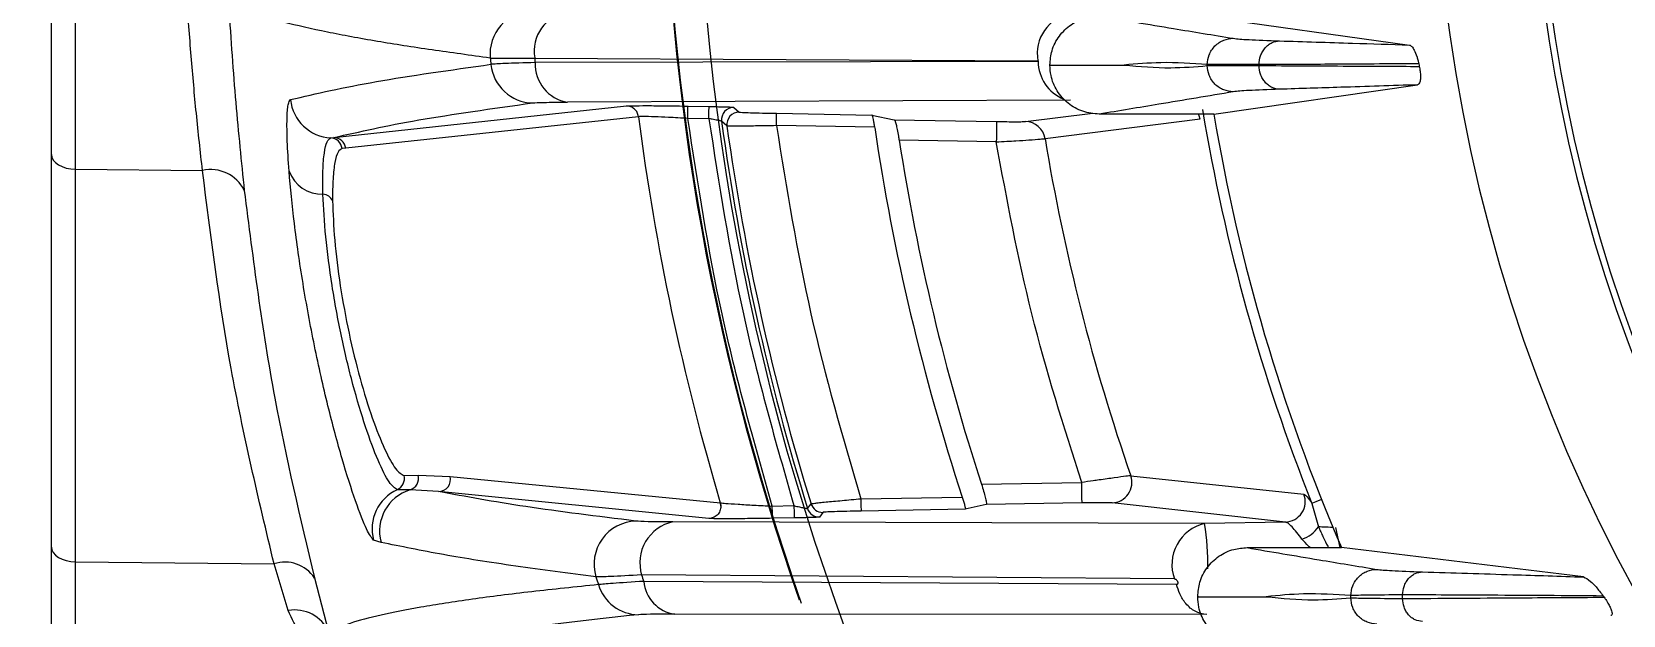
# Model space of a CAD drawing. Extents: x 2 to 136, y 1 to 99.
# Drawn here: x 125.123 to 127.069, y 44.294 to 45.008 of the extents above; entities that cross this region are included whole.
import ezdxf

# ---------------------------------------------------------------- set-up
doc = ezdxf.new("R2010")
doc.units = 0
doc.header["$MEASUREMENT"] = 0
doc.layers.add('OBJECT', color=7, linetype='CONTINUOUS')

msp = doc.modelspace()

# ---------------------------------------------------------------- linework, layer by layer
at = {"layer": 'OBJECT'}
for p, q in [((125.1466, 43.79), (125.1466, 46.6536)), ((125.1761, 44.8397), (125.1761, 45.7403)), ((126.5516, 45.027), (126.8078, 44.9915)), ((125.7377, 44.9756), (126.3534, 44.9722)), ((126.3535, 44.9714), (125.7383, 44.97)), ((126.368, 44.9669), (126.368, 44.9671)), ((126.5606, 44.9663), (126.5606, 44.9677)), ((126.6239, 44.9664), (126.6239, 44.9676)), ((126.5686, 44.907), (126.8177, 44.9428)), ((125.4922, 44.8784), (125.8502, 44.917)), ((126.3931, 44.9241), (125.778, 44.9217)), ((125.9254, 44.9168), (125.9511, 44.9164)), ((125.9815, 44.9153), (125.9881, 44.9095)), ((125.8647, 44.9039), (125.5067, 44.8652)), ((125.9509, 44.9014), (125.9251, 44.9018)), ((125.973, 44.8925), (125.9664, 44.8983)), ((126.1538, 44.8909), (126.0335, 44.893)), ((126.0337, 44.908), (126.1503, 44.9059)), ((126.1503, 44.9059), (126.1776, 44.9002)), ((126.1776, 44.9002), (126.3029, 44.898)), ((126.3381, 44.8979), (126.4206, 44.9083)), ((126.5517, 44.9009), (126.3621, 44.877)), ((126.5686, 44.907), (126.4284, 44.907)), ((125.4883, 44.8779), (125.4922, 44.8784)), ((126.3024, 44.873), (126.1836, 44.8751)), ((125.5067, 44.8652), (125.5022, 44.8648)), ((125.1761, 44.8397), (125.3314, 44.8381)), ((125.1761, 44.3597), (125.1761, 44.8397)), ((125.578, 44.4651), (125.5954, 44.4655)), ((125.5954, 44.4655), (125.6344, 44.4641)), ((125.6344, 44.4641), (125.9649, 44.4318)), ((126.467, 44.4649), (126.6788, 44.4423)), ((125.5853, 44.4475), (125.5697, 44.4478)), ((125.6202, 44.4455), (125.5853, 44.4475)), ((125.9509, 44.4126), (125.6202, 44.4455)), ((126.2843, 44.4545), (126.4069, 44.4566)), ((125.9655, 44.4276), (125.9649, 44.4319)), ((125.9649, 44.4318), (125.9655, 44.4276)), ((126.0284, 44.4278), (126.0549, 44.4283)), ((126.0716, 44.4249), (126.0758, 44.4306)), ((126.1368, 44.4367), (126.2608, 44.4388)), ((126.2645, 44.4239), (126.137, 44.4217)), ((126.2902, 44.4296), (126.2645, 44.4239)), ((126.4073, 44.4316), (126.2902, 44.4296)), ((126.6561, 44.4083), (126.444, 44.4317)), ((126.6886, 44.4311), (126.6966, 44.4024)), ((126.5571, 44.4066), (125.9066, 44.4084)), ((126.0551, 44.4133), (126.0286, 44.4128)), ((126.0904, 44.4201), (126.0862, 44.4143)), ((126.6561, 44.4083), (126.5571, 44.4066)), ((125.5499, 44.3834), (125.5407, 44.3862)), ((126.7173, 44.4015), (126.7225, 44.377)), ((126.6092, 44.377), (126.7247, 44.377)), ((127.0206, 44.3411), (126.7247, 44.377)), ((125.1761, 44.3597), (125.4189, 44.3571)), ((125.1761, 44.2395), (125.1761, 44.3597)), ((125.4363, 44.3), (125.4189, 44.3571)), ((125.4685, 44.3399), (125.4856, 44.2739)), ((126.5203, 44.3387), (125.8686, 44.3436)), ((126.523, 44.332), (125.8712, 44.3357)), ((126.5489, 44.3169), (126.5489, 44.3171)), ((126.7362, 44.3156), (126.7362, 44.3184)), ((126.7995, 44.3147), (126.7995, 44.3193)), ((126.56, 44.2951), (125.9091, 44.2956))]:
    msp.add_line(p, q, dxfattribs=at)
at = {"layer": 'OBJECT', "flags": 128}
for points in [[(125.9251, 44.9018), (125.9251, 44.9047), (125.9252, 44.9075), (125.9252, 44.9101), (125.9253, 44.9123), (125.9253, 44.9142), (125.9253, 44.9156), (125.9254, 44.9165), (125.9254, 44.9168)], [(125.9509, 44.9014), (125.9509, 44.9043), (125.951, 44.9071), (125.951, 44.9096), (125.951, 44.9119), (125.9511, 44.9138), (125.9511, 44.9152), (125.9511, 44.916), (125.9511, 44.9164)], [(126.0335, 44.893), (126.0335, 44.8959), (126.0336, 44.8986), (126.0336, 44.9012), (126.0336, 44.9035), (126.0337, 44.9053), (126.0337, 44.9067), (126.0337, 44.9076), (126.0337, 44.908)], [(126.3029, 44.898), (126.3029, 44.8975), (126.3028, 44.896), (126.3028, 44.8937), (126.3027, 44.8905), (126.3027, 44.8868), (126.3026, 44.8825), (126.3025, 44.8778), (126.3024, 44.873)], [(126.5517, 44.9009), (126.5506, 44.9051), (126.5498, 44.907)], [(125.1466, 44.8577), (125.1472, 44.8542), (125.1489, 44.8509), (125.1516, 44.8478), (125.1552, 44.8451), (125.1597, 44.8428), (125.1648, 44.8411), (125.1703, 44.8401), (125.1761, 44.8397)], [(126.4073, 44.4316), (126.4073, 44.4322), (126.4073, 44.4337), (126.4072, 44.436), (126.4072, 44.4391), (126.4071, 44.4429), (126.4071, 44.4472), (126.407, 44.4518), (126.4069, 44.4566)], [(126.0286, 44.4128), (126.0286, 44.4131), (126.0286, 44.414), (126.0286, 44.4154), (126.0285, 44.4173), (126.0285, 44.4196), (126.0285, 44.4221), (126.0284, 44.4249), (126.0284, 44.4278)], [(126.0549, 44.4283), (126.0549, 44.4254), (126.055, 44.4226), (126.055, 44.42), (126.055, 44.4178), (126.0551, 44.4159), (126.0551, 44.4145), (126.0551, 44.4136), (126.0551, 44.4133)], [(126.1368, 44.4367), (126.1368, 44.4338), (126.1369, 44.431), (126.1369, 44.4284), (126.1369, 44.4262), (126.137, 44.4243), (126.137, 44.4229), (126.137, 44.422), (126.137, 44.4217)], [(126.7004, 44.4358), (126.6996, 44.4355), (126.6962, 44.4342), (126.6933, 44.433), (126.6911, 44.4321), (126.6894, 44.4315), (126.6886, 44.4311)], [(126.7143, 44.4016), (126.7142, 44.4016), (126.7113, 44.4017), (126.7084, 44.4019), (126.7056, 44.402), (126.703, 44.4021), (126.7006, 44.4022), (126.6985, 44.4023), (126.6966, 44.4024)], [(125.1466, 44.3777), (125.1472, 44.3742), (125.1489, 44.3709), (125.1516, 44.3678), (125.1552, 44.3651), (125.1597, 44.3628), (125.1648, 44.3611), (125.1703, 44.3601), (125.1761, 44.3597)], [(126.5489, 44.3169), (126.5493, 44.3169), (126.5497, 44.317)]]:
    msp.add_lwpolyline(points, dxfattribs=at)
at = {"layer": 'OBJECT'}
for centre, radius, start, end in [((128.8466, 45.29), 6.555, 126.37982, 288.09222), ((128.8466, 45.29), 6.5028, 126.71932, 288.09222), ((128.8466, 45.29), 6.4944, 126.7749, 288.09222), ((128.8466, 45.29), 6.3069, 128.05888, 288.09222), ((128.8466, 45.29), 6.655, 198.09222, 30.43444), ((128.8466, 45.29), 2.0098, 135.4001, 224.5999), ((128.8466, 45.29), 1.8907, 138.3698, 221.6302), ((128.8466, 45.29), 1.8831, 138.6329, 221.3671), ((128.8466, 45.29), 2.9107, 155.7609, 204.2391), ((128.8466, 45.29), 2.9515, 160.6731, 199.3269), ((128.8466, 45.29), 2.9505, 160.5838, 199.4162), ((125.7357, 44.9808), 0.0525, 91.3645, 185.6752), ((125.7863, 44.9838), 0.0492, 100.3883, 189.5391), ((126.4021, 44.9812), 0.0495, 100.5999, 190.4822), ((128.8466, 45.29), 3.1787, 185.6762, 185.8165), ((128.8466, 45.29), 3.1248, 185.7738, 185.8783), ((125.7854, 44.9682), 0.0471, 177.8397, 260.9475), ((126.4044, 44.9724), 0.0509, 181.1524, 247.2578), ((125.7364, 44.973), 0.0524, 185.6746, 268.697), ((125.4912, 44.9303), 0.0525, 186.1133, 266.8308), ((125.9813, 44.9003), 0.015, 89.0244, 187.7188), ((128.8466, 45.29), 2.3227, 189.3487, 201.7023), ((128.8466, 45.29), 3.0068, 187.3777, 196.5831), ((128.8466, 45.29), 3.0068, 187.3777, 196.5831), ((128.8466, 45.29), 2.9067, 187.7442, 197.3155), ((125.9878, 44.8945), 0.015, 89.0258, 187.8498), ((128.8466, 45.29), 2.901, 187.876, 197.2309), ((128.8466, 45.29), 2.7223, 188.4312, 198.2199), ((126.3375, 44.873), 0.0249, 9.2359, 88.6977), ((128.8466, 45.29), 2.31, 189.5438, 203.2808), ((125.4874, 44.863), 0.0149, 6.9843, 86.5632), ((125.4919, 44.8634), 0.0149, 6.9984, 88.6172), ((128.8466, 45.29), 2.6951, 188.8556, 198.0596), ((128.8466, 45.29), 2.5186, 189.4377, 199.1243), ((125.3415, 44.7935), 0.0457, 26.2358, 102.7698), ((125.4779, 44.8523), 0.0433, 200.2316, 271.156), ((125.4783, 44.7956), 0.0134, 24.068, 87.8165), ((125.5634, 44.4615), 0.015, 294.9098, 14.052), ((125.5808, 44.4619), 0.015, 287.3222, 14.1875), ((125.6198, 44.4604), 0.015, 271.5619, 14.288), ((126.4434, 44.4568), 0.025, 271.5008, 18.9277), ((125.5915, 44.3999), 0.0526, 114.4662, 195.1019), ((125.6006, 44.3972), 0.0526, 106.9452, 195.2625), ((125.965, 44.4315), 0.000362, 103.4347, 109.635), ((126.0859, 44.4293), 0.015, 197.3297, 270.986), ((126.0901, 44.4351), 0.015, 197.2468, 270.984), ((126.6554, 44.4333), 0.025, 271.5261, 21.1214), ((125.8629, 44.3569), 0.0525, 91.4584, 197.2006), ((125.9176, 44.3584), 0.0512, 102.3928, 196.9058), ((126.5692, 44.3561), 0.0519, 103.4062, 199.6375), ((126.281, 44.358), 0.2803, 358.5528, 9.9891), ((126.6656, 44.4233), 0.0374, 286.7506, 326.0142), ((125.4324, 44.3162), 0.0431, 33.247, 108.3204), ((128.8466, 45.29), 3.1787, 197.364, 197.5454), ((125.8657, 44.3472), 0.0523, 197.2322, 268.7609), ((128.8466, 45.29), 3.1248, 197.6308, 197.7829), ((125.9153, 44.3395), 0.0443, 184.9807, 261.9467), ((125.4442, 44.2554), 0.0454, 24.1446, 100.0658)]:
    msp.add_arc(centre, radius, start, end, dxfattribs=at)
for centre, major_axis, start_param, end_param in [((128.4854, 45.29), (1.6983, 0), 3.336501, 3.338452), ((128.476, 45.29), (1.7429, 0), 3.749125, 3.750253)]:
    msp.add_ellipse(centre, major_axis=major_axis, ratio=0.977124, start_param=start_param, end_param=end_param, dxfattribs=at)
for points, knots in [([(125.3314, 44.8381), (125.3288, 44.8611), (125.3239, 44.9056), (125.3174, 44.9775), (125.311, 45.0647), (125.3061, 45.1691), (125.3041, 45.2895), (125.3061, 45.41), (125.3116, 45.5281), (125.3204, 45.6415), (125.3277, 45.7085), (125.3314, 45.7419)], [0, 0, 0, 0, 0.08716, 0.168378, 0.249872, 0.377198, 0.499566, 0.621999, 0.749352, 0.874781, 1, 1, 1, 1]), ([(125.3563, 45.29), (125.3567, 45.2474), (125.3574, 45.1619), (125.3632, 45.0376), (125.3717, 44.919), (125.3789, 44.8488), (125.3825, 44.8137)], [0, 0, 0, 0, 0.249549, 0.499968, 0.749833, 1, 1, 1, 1]), ([(126.368, 44.9671), (126.3685, 44.973), (126.3696, 44.9856), (126.3788, 45.0031), (126.3934, 45.0173), (126.4108, 45.0256), (126.4229, 45.0266), (126.4284, 45.027)], [0, 0, 0, 0, 0.187684, 0.40036, 0.613504, 0.827953, 1, 1, 1, 1]), ([(126.4284, 45.027), (126.4585, 45.0219), (126.5123, 45.0128), (126.5679, 45.0037), (126.5924, 44.9997)], [0, 0, 0, 0, 0.56001, 1, 1, 1, 1]), ([(125.6835, 44.9756), (125.6592, 44.9789), (125.6093, 44.9856), (125.543, 44.9961), (125.4811, 45.0074), (125.4474, 45.0153), (125.4302, 45.0193)], [0, 0, 0, 0, 0.22962, 0.472827, 0.72962, 1, 1, 1, 1]), ([(126.5606, 44.9677), (126.561, 44.9717), (126.5617, 44.9779), (126.5657, 44.9853), (126.5698, 44.9905), (126.5749, 44.9946), (126.5822, 44.9986), (126.5884, 44.9992), (126.5924, 44.9997)], [0, 0, 0, 0, 0.239486, 0.368382, 0.499999, 0.631619, 0.760514, 1, 1, 1, 1]), ([(126.5924, 44.9997), (126.5973, 44.9991), (126.6072, 44.998), (126.6351, 44.9971), (126.649, 44.9966)], [0, 0, 0, 0, 0.4992734, 1, 1, 1, 1]), ([(126.6239, 44.9676), (126.6242, 44.9712), (126.6248, 44.9768), (126.6279, 44.9835), (126.6312, 44.9881), (126.6352, 44.9919), (126.641, 44.9955), (126.6458, 44.9961), (126.649, 44.9966)], [0, 0, 0, 0, 0.23958, 0.368438, 0.500003, 0.631566, 0.760422, 1, 1, 1, 1]), ([(126.649, 44.9966), (126.6788, 44.9956), (126.7321, 44.994), (126.7847, 44.9923), (126.8078, 44.9915)], [0, 0, 0, 0, 0.559976, 1, 1, 1, 1]), ([(126.8078, 44.9915), (126.8088, 44.9911), (126.8106, 44.9903), (126.8137, 44.9857), (126.8163, 44.9797), (126.8183, 44.9731), (126.819, 44.9699), (126.8193, 44.9686)], [0, 0, 0, 0, 0.307718, 0.5778428, 0.8496888, 0.9387044, 1, 1, 1, 1]), ([(125.6835, 44.9756), (125.6879, 44.9754), (125.6968, 44.9751), (125.7239, 44.9755), (125.7377, 44.9756)], [0, 0, 0, 0, 0.488529, 1, 1, 1, 1]), ([(125.7383, 44.97), (125.7247, 44.9696), (125.6976, 44.9689), (125.6887, 44.9682), (125.6843, 44.9679)], [0, 0, 0, 0, 0.503406, 1, 1, 1, 1]), ([(126.3534, 44.9722), (126.3535, 44.9722), (126.3535, 44.9721), (126.3536, 44.9721), (126.3537, 44.972), (126.3537, 44.9719), (126.3538, 44.9718), (126.3538, 44.9717), (126.3538, 44.9717), (126.3538, 44.9716), (126.3537, 44.9715), (126.3537, 44.9715), (126.3536, 44.9714), (126.3536, 44.9714), (126.3535, 44.9714)], [0, 0, 0, 0, 0.148468, 0.270231, 0.325884, 0.381013, 0.499286, 0.560363, 0.61485, 0.666487, 0.719001, 0.776021, 0.840631, 1, 1, 1, 1]), ([(126.5606, 44.9677), (126.5416, 44.969), (126.5077, 44.9713), (126.4737, 44.9683), (126.4588, 44.967)], [0, 0, 0, 0, 0.559941, 1, 1, 1, 1]), ([(126.8193, 44.9686), (126.7828, 44.9684), (126.7177, 44.9679), (126.6525, 44.9677), (126.6239, 44.9676)], [0, 0, 0, 0, 0.560005, 1, 1, 1, 1]), ([(125.439, 44.9247), (125.471, 44.9322), (125.5346, 44.9469), (125.6346, 44.9609), (125.6843, 44.9679)], [0, 0, 0, 0, 0.50338, 1, 1, 1, 1]), ([(126.3689, 44.967), (126.3687, 44.967), (126.3684, 44.9671), (126.3682, 44.9671), (126.368, 44.9671)], [0, 0, 0, 0, 0.560052, 1, 1, 1, 1]), ([(126.368, 44.9669), (126.3682, 44.9669), (126.3685, 44.9669), (126.3688, 44.967), (126.3689, 44.967)], [0, 0, 0, 0, 0.559971, 1, 1, 1, 1]), ([(126.4284, 44.907), (126.4215, 44.9077), (126.4078, 44.909), (126.3897, 44.9195), (126.376, 44.9349), (126.369, 44.9517), (126.3683, 44.9626), (126.368, 44.9669)], [0, 0, 0, 0, 0.217202, 0.434334, 0.650167, 0.864393, 1, 1, 1, 1]), ([(126.3689, 44.967), (126.3689, 44.967), (126.3858, 44.967), (126.4132, 44.967), (126.4429, 44.967), (126.456, 44.967), (126.4587, 44.967), (126.4588, 44.967)], [0, 0, 0, 0, 0.002274, 0.563506, 0.91051, 0.997261, 1, 1, 1, 1]), ([(126.4588, 44.967), (126.4778, 44.9653), (126.5117, 44.9623), (126.5457, 44.9651), (126.5606, 44.9663)], [0, 0, 0, 0, 0.560059, 1, 1, 1, 1]), ([(126.6239, 44.9676), (126.6086, 44.9676), (126.578, 44.9676), (126.5664, 44.9676), (126.5606, 44.9677)], [0, 0, 0, 0, 0.500043, 1, 1, 1, 1]), ([(126.5606, 44.9663), (126.5664, 44.9664), (126.578, 44.9664), (126.6086, 44.9664), (126.6239, 44.9664)], [0, 0, 0, 0, 0.499957, 1, 1, 1, 1]), ([(126.5924, 44.9343), (126.5884, 44.9348), (126.5822, 44.9354), (126.5749, 44.9394), (126.5698, 44.9435), (126.5657, 44.9487), (126.5617, 44.9561), (126.561, 44.9623), (126.5606, 44.9663)], [0, 0, 0, 0, 0.239486, 0.368381, 0.500001, 0.631618, 0.760514, 1, 1, 1, 1]), ([(126.649, 44.9374), (126.6458, 44.9378), (126.641, 44.9385), (126.6352, 44.9421), (126.6312, 44.9459), (126.6279, 44.9505), (126.6248, 44.9572), (126.6242, 44.9628), (126.6239, 44.9664)], [0, 0, 0, 0, 0.239578, 0.368434, 0.499997, 0.631562, 0.76042, 1, 1, 1, 1]), ([(126.6239, 44.9664), (126.6605, 44.9662), (126.7258, 44.9658), (126.7912, 44.9655), (126.8199, 44.9654)], [0, 0, 0, 0, 0.560003, 1, 1, 1, 1]), ([(126.8199, 44.9654), (126.8201, 44.9644), (126.8205, 44.9624), (126.821, 44.9591), (126.8213, 44.9555), (126.8214, 44.951), (126.8206, 44.9444), (126.8189, 44.9434), (126.8177, 44.9428)], [0, 0, 0, 0, 0.052377, 0.104941, 0.166387, 0.263155, 0.457422, 1, 1, 1, 1]), ([(126.5924, 44.9343), (126.5621, 44.9292), (126.5082, 44.9201), (126.4527, 44.911), (126.4284, 44.907)], [0, 0, 0, 0, 0.560008, 1, 1, 1, 1]), ([(126.649, 44.9374), (126.6351, 44.9369), (126.6072, 44.9359), (126.5973, 44.9349), (126.5924, 44.9343)], [0, 0, 0, 0, 0.5007266, 1, 1, 1, 1]), ([(126.8177, 44.9428), (126.7865, 44.9418), (126.7308, 44.94), (126.674, 44.9382), (126.649, 44.9374)], [0, 0, 0, 0, 0.560034, 1, 1, 1, 1]), ([(125.4373, 44.8373), (125.4364, 44.8501), (125.4348, 44.8755), (125.4346, 44.9025), (125.4359, 44.9207), (125.438, 44.9234), (125.439, 44.9247)], [0, 0, 0, 0, 0.251427, 0.50031, 0.75055, 1, 1, 1, 1]), ([(125.4922, 44.8784), (125.5238, 44.8856), (125.5871, 44.9), (125.6858, 44.9138), (125.7352, 44.9207)], [0, 0, 0, 0, 0.499931, 1, 1, 1, 1]), ([(125.7352, 44.9207), (125.7388, 44.9209), (125.7458, 44.9214), (125.7673, 44.9216), (125.778, 44.9217)], [0, 0, 0, 0, 0.50155, 1, 1, 1, 1]), ([(125.8502, 44.917), (125.8523, 44.9171), (125.8564, 44.9173), (125.8742, 44.9174), (125.8979, 44.9173), (125.9162, 44.917), (125.9254, 44.9168)], [0, 0, 0, 0, 0.249736, 0.499486, 0.74926, 1, 1, 1, 1]), ([(125.8647, 44.9039), (125.8643, 44.9056), (125.8635, 44.9091), (125.8601, 44.9134), (125.8555, 44.9163), (125.8519, 44.9168), (125.8502, 44.917)], [0, 0, 0, 0, 0.241912, 0.499998, 0.758083, 1, 1, 1, 1]), ([(125.9511, 44.9164), (125.955, 44.9163), (125.9629, 44.9161), (125.9728, 44.9159), (125.9799, 44.9156), (125.981, 44.9154), (125.9815, 44.9153)], [0, 0, 0, 0, 0.250074, 0.499948, 0.749383, 1, 1, 1, 1]), ([(125.9251, 44.9018), (125.917, 44.9022), (125.9024, 44.903), (125.8835, 44.9038), (125.8696, 44.9041), (125.8663, 44.904), (125.8647, 44.9039)], [0, 0, 0, 0, 0.275543, 0.500053, 0.755367, 1, 1, 1, 1]), ([(126.0284, 44.4278), (126.0063, 44.5057), (125.9621, 44.6616), (125.9374, 44.8218), (125.9251, 44.9018)], [0, 0, 0, 0, 0.5, 1, 1, 1, 1]), ([(125.9664, 44.8983), (125.9661, 44.8984), (125.9658, 44.8986), (125.9637, 44.899), (125.9614, 44.8995), (125.9584, 44.9001), (125.9547, 44.9008), (125.9522, 44.9012), (125.9509, 44.9014)], [0, 0, 0, 0, 0.237397, 0.365483, 0.49985, 0.685091, 0.826417, 1, 1, 1, 1]), ([(125.9509, 44.9014), (125.9633, 44.8214), (125.9881, 44.6616), (126.0326, 44.506), (126.0549, 44.4283)], [0, 0, 0, 0, 0.5, 1, 1, 1, 1]), ([(126.0335, 44.893), (126.0285, 44.8928), (126.0206, 44.8927), (126.0058, 44.8925), (125.9932, 44.8923), (125.983, 44.8922), (125.9754, 44.8923), (125.9739, 44.8924), (125.973, 44.8925)], [0, 0, 0, 0, 0.160614, 0.251042, 0.500138, 0.632039, 0.759464, 1, 1, 1, 1]), ([(125.9881, 44.9095), (125.9889, 44.9094), (125.9905, 44.9092), (126.0011, 44.9087), (126.0161, 44.9083), (126.0278, 44.9081), (126.0337, 44.908)], [0, 0, 0, 0, 0.249938, 0.499709, 0.749412, 1, 1, 1, 1]), ([(126.0335, 44.893), (126.046, 44.8158), (126.071, 44.6616), (126.1148, 44.5117), (126.1368, 44.4367)], [0, 0, 0, 0, 0.499999, 1, 1, 1, 1]), ([(126.1538, 44.8909), (126.1535, 44.8926), (126.153, 44.896), (126.1521, 44.9006), (126.1512, 44.904), (126.1506, 44.9057), (126.1504, 44.9058), (126.1503, 44.9059)], [0, 0, 0, 0, 0.220986, 0.441921, 0.663505, 0.883737, 1, 1, 1, 1]), ([(126.1776, 44.9002), (126.1779, 44.8999), (126.1785, 44.8992), (126.1798, 44.8947), (126.1813, 44.8883), (126.1826, 44.8813), (126.1833, 44.8768), (126.1836, 44.8751)], [0, 0, 0, 0, 0.215815, 0.431524, 0.64986, 0.870923, 1, 1, 1, 1]), ([(126.3029, 44.898), (126.3071, 44.8979), (126.3156, 44.8978), (126.3268, 44.8977), (126.3351, 44.8978), (126.3371, 44.8979), (126.3381, 44.8979)], [0, 0, 0, 0, 0.250056, 0.500017, 0.749736, 1, 1, 1, 1]), ([(125.4788, 44.809), (125.4786, 44.8191), (125.4784, 44.8393), (125.4802, 44.8606), (125.4835, 44.8748), (125.4867, 44.8769), (125.4883, 44.8779)], [0, 0, 0, 0, 0.2510338, 0.4998421, 0.7502371, 1, 1, 1, 1]), ([(126.3024, 44.873), (126.3068, 44.8733), (126.315, 44.8738), (126.3289, 44.8746), (126.3438, 44.8755), (126.3573, 44.8765), (126.3605, 44.8769), (126.3621, 44.877)], [0, 0, 0, 0, 0.150498, 0.284212, 0.500574, 0.757154, 1, 1, 1, 1]), ([(126.4069, 44.4566), (126.3851, 44.5249), (126.3416, 44.6616), (126.3155, 44.8025), (126.3024, 44.873)], [0, 0, 0, 0, 0.499999, 1, 1, 1, 1]), ([(125.5022, 44.8648), (125.5005, 44.8639), (125.4969, 44.862), (125.4931, 44.8489), (125.4907, 44.8292), (125.4905, 44.8105), (125.4905, 44.8011)], [0, 0, 0, 0, 0.249686, 0.500038, 0.748854, 1, 1, 1, 1]), ([(125.4189, 44.3571), (125.4, 44.4366), (125.362, 44.596), (125.3416, 44.7573), (125.3314, 44.8381)], [0, 0, 0, 0, 0.498788, 1, 1, 1, 1]), ([(125.5407, 44.3862), (125.5382, 44.3892), (125.5331, 44.3952), (125.519, 44.4315), (125.5024, 44.4834), (125.4847, 44.5491), (125.468, 44.6232), (125.4538, 44.7002), (125.4429, 44.7754), (125.4392, 44.8167), (125.4373, 44.8373)], [0, 0, 0, 0, 0.125399, 0.250033, 0.374938, 0.500007, 0.625107, 0.75017, 0.875155, 1, 1, 1, 1]), ([(125.3825, 44.8137), (125.3933, 44.7289), (125.4135, 44.5701), (125.451, 44.4131), (125.4685, 44.3399)], [0, 0, 0, 0, 0.5337315, 1, 1, 1, 1]), ([(125.5697, 44.4478), (125.5666, 44.4498), (125.5605, 44.4537), (125.5464, 44.4818), (125.5309, 44.5229), (125.5152, 44.5754), (125.5009, 44.6352), (125.4894, 44.6977), (125.4814, 44.7589), (125.4796, 44.7923), (125.4788, 44.809)], [0, 0, 0, 0, 0.1259449, 0.2510612, 0.3759101, 0.5005463, 0.6251221, 0.7498254, 0.8747778, 1, 1, 1, 1]), ([(125.4905, 44.8011), (125.4911, 44.7856), (125.4922, 44.7545), (125.4994, 44.6973), (125.5102, 44.6387), (125.5239, 44.5827), (125.5391, 44.5338), (125.5543, 44.4958), (125.5683, 44.4701), (125.5747, 44.4668), (125.578, 44.4651)], [0, 0, 0, 0, 0.124851, 0.24967, 0.374508, 0.499432, 0.624474, 0.749587, 0.874619, 1, 1, 1, 1]), ([(126.467, 44.4649), (126.4654, 44.4647), (126.4621, 44.4644), (126.4478, 44.4624), (126.4328, 44.4603), (126.4189, 44.4584), (126.4117, 44.4573), (126.4069, 44.4566)], [0, 0, 0, 0, 0.239222, 0.499413, 0.749031, 0.83492, 1, 1, 1, 1]), ([(125.8616, 44.4094), (125.8144, 44.4152), (125.7199, 44.427), (125.6535, 44.4393), (125.6202, 44.4455)], [0, 0, 0, 0, 0.498752, 1, 1, 1, 1]), ([(126.2843, 44.4545), (126.2852, 44.4516), (126.287, 44.4459), (126.2891, 44.4383), (126.2904, 44.4327), (126.2906, 44.43), (126.2903, 44.4297), (126.2902, 44.4296)], [0, 0, 0, 0, 0.226997, 0.454286, 0.673654, 0.882632, 1, 1, 1, 1]), ([(125.9655, 44.4276), (125.9653, 44.4256), (125.965, 44.4227), (125.963, 44.4191), (125.9605, 44.4161), (125.9564, 44.4133), (125.9527, 44.4128), (125.9509, 44.4126)], [0, 0, 0, 0, 0.251224, 0.383336, 0.515964, 0.770806, 1, 1, 1, 1]), ([(125.9649, 44.4319), (125.9667, 44.4316), (125.9703, 44.4311), (125.9856, 44.4301), (126.0058, 44.4289), (126.0208, 44.4282), (126.0284, 44.4278)], [0, 0, 0, 0, 0.239397, 0.499824, 0.74984, 1, 1, 1, 1]), ([(126.0549, 44.4283), (126.0572, 44.4277), (126.0613, 44.4268), (126.0659, 44.4258), (126.0686, 44.4253), (126.0703, 44.425), (126.0714, 44.4248), (126.0716, 44.4248), (126.0716, 44.4249)], [0, 0, 0, 0, 0.289508, 0.499704, 0.634355, 0.761754, 0.883155, 1, 1, 1, 1]), ([(126.0758, 44.4306), (126.0767, 44.4308), (126.0782, 44.4311), (126.086, 44.432), (126.0963, 44.433), (126.1133, 44.4346), (126.1289, 44.436), (126.1368, 44.4367)], [0, 0, 0, 0, 0.243736, 0.370645, 0.50077, 0.750266, 1, 1, 1, 1]), ([(126.2608, 44.4388), (126.2614, 44.4371), (126.2625, 44.4337), (126.2638, 44.4291), (126.2645, 44.4258), (126.2647, 44.4242), (126.2645, 44.424), (126.2645, 44.4239)], [0, 0, 0, 0, 0.227063, 0.454414, 0.673651, 0.882512, 1, 1, 1, 1]), ([(126.444, 44.4317), (126.443, 44.4318), (126.4408, 44.4319), (126.4319, 44.4319), (126.4204, 44.4318), (126.4117, 44.4317), (126.4073, 44.4316)], [0, 0, 0, 0, 0.249807, 0.499703, 0.749172, 1, 1, 1, 1]), ([(126.6788, 44.4423), (126.6799, 44.4417), (126.6823, 44.4405), (126.6865, 44.4342), (126.6886, 44.4311)], [0, 0, 0, 0, 0.502301, 1, 1, 1, 1]), ([(125.9066, 44.4084), (125.8954, 44.4085), (125.8731, 44.4086), (125.8654, 44.4091), (125.8616, 44.4094)], [0, 0, 0, 0, 0.501563, 1, 1, 1, 1]), ([(126.0286, 44.4128), (126.0193, 44.4127), (126.0007, 44.4124), (125.9763, 44.4122), (125.9576, 44.4122), (125.9531, 44.4125), (125.9509, 44.4126)], [0, 0, 0, 0, 0.250139, 0.500157, 0.750082, 1, 1, 1, 1]), ([(126.0862, 44.4143), (126.0861, 44.4143), (126.0858, 44.4142), (126.0832, 44.414), (126.0773, 44.4138), (126.067, 44.4135), (126.0591, 44.4133), (126.0551, 44.4133)], [0, 0, 0, 0, 0.12539, 0.250871, 0.500279, 0.749234, 1, 1, 1, 1]), ([(126.137, 44.4217), (126.1311, 44.4216), (126.1192, 44.4213), (126.1038, 44.4209), (126.0949, 44.4205), (126.091, 44.4203), (126.0906, 44.4202), (126.0904, 44.4201)], [0, 0, 0, 0, 0.2497964, 0.4993225, 0.7486393, 0.8742464, 1, 1, 1, 1]), ([(126.6764, 44.3875), (126.6721, 44.393), (126.6655, 44.4013), (126.6592, 44.4073), (126.6571, 44.408), (126.6561, 44.4083)], [0, 0, 0, 0, 0.4980807, 0.7579403, 1, 1, 1, 1]), ([(126.6864, 44.377), (126.6857, 44.3776), (126.6819, 44.381), (126.6788, 44.3845), (126.6764, 44.3875)], [0, 0, 0, 0, 0.177897, 1, 1, 1, 1]), ([(126.6966, 44.4024), (126.697, 44.4014), (126.6977, 44.3999), (126.6989, 44.3973), (126.7004, 44.3938), (126.7034, 44.3875), (126.7064, 44.3816), (126.7085, 44.3776), (126.7088, 44.377)], [0, 0, 0, 0, 0.120326, 0.194795, 0.319342, 0.535997, 0.929097, 1, 1, 1, 1]), ([(125.8128, 44.3413), (125.7792, 44.3457), (125.71, 44.3546), (125.6216, 44.3686), (125.5742, 44.3784), (125.5499, 44.3834)], [0, 0, 0, 0, 0.315, 0.648332, 1, 1, 1, 1]), ([(126.5489, 44.3171), (126.5494, 44.323), (126.5505, 44.3356), (126.5596, 44.3531), (126.5742, 44.3673), (126.5916, 44.3756), (126.6038, 44.3766), (126.6092, 44.377)], [0, 0, 0, 0, 0.187681, 0.400355, 0.613499, 0.82795, 1, 1, 1, 1]), ([(126.6092, 44.377), (126.6383, 44.372), (126.6904, 44.3632), (126.7443, 44.3543), (126.768, 44.3504)], [0, 0, 0, 0, 0.560011, 1, 1, 1, 1]), ([(126.7362, 44.3184), (126.7366, 44.3224), (126.7373, 44.3286), (126.7413, 44.3361), (126.7454, 44.3412), (126.7504, 44.3453), (126.7578, 44.3493), (126.764, 44.35), (126.768, 44.3504)], [0, 0, 0, 0, 0.239492, 0.368378, 0.5, 0.63162, 0.760513, 1, 1, 1, 1]), ([(126.768, 44.3504), (126.7727, 44.3499), (126.7823, 44.3488), (126.8099, 44.3478), (126.8237, 44.3473)], [0, 0, 0, 0, 0.498898, 1, 1, 1, 1]), ([(126.7995, 44.3193), (126.7998, 44.3228), (126.8003, 44.3282), (126.8034, 44.3347), (126.8065, 44.3392), (126.8104, 44.3428), (126.816, 44.3463), (126.8207, 44.3469), (126.8237, 44.3473)], [0, 0, 0, 0, 0.239573, 0.36844, 0.5, 0.631563, 0.760428, 1, 1, 1, 1]), ([(126.8237, 44.3473), (126.8606, 44.3462), (126.9265, 44.3441), (126.9918, 44.3421), (127.0206, 44.3411)], [0, 0, 0, 0, 0.55999, 1, 1, 1, 1]), ([(125.8158, 44.3317), (125.7879, 44.3289), (125.7311, 44.3231), (125.659, 44.3138), (125.5974, 44.3042), (125.5479, 44.2944), (125.5095, 44.2844), (125.4936, 44.2774), (125.4856, 44.2739)], [0, 0, 0, 0, 0.1611428, 0.3277987, 0.4999716, 0.6645325, 0.8312073, 1, 1, 1, 1]), ([(125.8686, 44.3436), (125.8545, 44.3428), (125.8268, 44.3413), (125.8174, 44.3413), (125.8128, 44.3413)], [0, 0, 0, 0, 0.509049, 1, 1, 1, 1]), ([(125.8712, 44.3357), (125.8571, 44.3348), (125.8294, 44.3331), (125.8203, 44.3322), (125.8158, 44.3317)], [0, 0, 0, 0, 0.5068029, 1, 1, 1, 1]), ([(126.523, 44.332), (126.5234, 44.3321), (126.5239, 44.3322), (126.5244, 44.3326), (126.5247, 44.3331), (126.5248, 44.3337), (126.5248, 44.3344), (126.5246, 44.3351), (126.5242, 44.336), (126.5234, 44.3371), (126.5224, 44.3379), (126.5213, 44.3385), (126.5206, 44.3386), (126.5203, 44.3387)], [0, 0, 0, 0, 0.1357382, 0.1945999, 0.250836, 0.311594, 0.3751405, 0.4380521, 0.5008882, 0.6198025, 0.7509404, 0.873702, 1, 1, 1, 1]), ([(126.5598, 44.2951), (126.555, 44.296), (126.5457, 44.2976), (126.5344, 44.3075), (126.5268, 44.3194), (126.5242, 44.3281), (126.523, 44.332)], [0, 0, 0, 0, 0.295102, 0.569758, 0.80696, 1, 1, 1, 1]), ([(127.0206, 44.3411), (127.0233, 44.3399), (127.0274, 44.3379), (127.0358, 44.3296), (127.0419, 44.3218), (127.0449, 44.3178)], [0, 0, 0, 0, 0.472798, 0.731903, 1, 1, 1, 1]), ([(126.5497, 44.317), (126.5496, 44.317), (126.5493, 44.3171), (126.549, 44.3171), (126.5489, 44.3171)], [0, 0, 0, 0, 0.559993, 1, 1, 1, 1]), ([(126.6092, 44.257), (126.6023, 44.2577), (126.5887, 44.259), (126.5705, 44.2695), (126.5569, 44.2849), (126.5498, 44.3017), (126.5491, 44.3126), (126.5489, 44.3169)], [0, 0, 0, 0, 0.217201, 0.43433, 0.650163, 0.86439, 1, 1, 1, 1]), ([(126.5497, 44.317), (126.5498, 44.317), (126.5644, 44.317), (126.5895, 44.317), (126.6169, 44.317), (126.63, 44.317), (126.6327, 44.317), (126.6327, 44.317)], [0, 0, 0, 0, 0.002464, 0.527441, 0.903158, 0.997088, 1, 1, 1, 1]), ([(126.7362, 44.3184), (126.7169, 44.3196), (126.6824, 44.3218), (126.6479, 44.3185), (126.6327, 44.317)], [0, 0, 0, 0, 0.559938, 1, 1, 1, 1]), ([(126.6327, 44.317), (126.6521, 44.3151), (126.6865, 44.3118), (126.721, 44.3144), (126.7362, 44.3156)], [0, 0, 0, 0, 0.560063, 1, 1, 1, 1]), ([(126.7995, 44.3193), (126.7842, 44.3191), (126.7536, 44.3188), (126.742, 44.3186), (126.7362, 44.3184)], [0, 0, 0, 0, 0.500041, 1, 1, 1, 1]), ([(126.768, 44.2836), (126.764, 44.284), (126.7578, 44.2847), (126.7504, 44.2887), (126.7454, 44.2928), (126.7413, 44.2979), (126.7373, 44.3054), (126.7366, 44.3115), (126.7362, 44.3156)], [0, 0, 0, 0, 0.239488, 0.36838, 0.500001, 0.631622, 0.760519, 1, 1, 1, 1]), ([(126.7362, 44.3156), (126.742, 44.3154), (126.7536, 44.3152), (126.7842, 44.3149), (126.7995, 44.3147)], [0, 0, 0, 0, 0.499959, 1, 1, 1, 1]), ([(127.0449, 44.3178), (126.9991, 44.3182), (126.9173, 44.3187), (126.8355, 44.3191), (126.7995, 44.3193)], [0, 0, 0, 0, 0.559997, 1, 1, 1, 1]), ([(126.7995, 44.3147), (126.8455, 44.315), (126.9277, 44.3156), (127.0099, 44.3161), (127.046, 44.3163)], [0, 0, 0, 0, 0.5599982, 1, 1, 1, 1]), ([(126.8237, 44.2867), (126.8207, 44.2871), (126.816, 44.2877), (126.8104, 44.2912), (126.8065, 44.2948), (126.8034, 44.2993), (126.8003, 44.3058), (126.7998, 44.3112), (126.7995, 44.3147)], [0, 0, 0, 0, 0.239573, 0.368437, 0.49999, 0.63155, 0.760415, 1, 1, 1, 1]), ([(127.046, 44.3163), (127.0469, 44.315), (127.0484, 44.313), (127.0505, 44.3096), (127.0521, 44.3067), (127.0534, 44.3042), (127.0545, 44.3017), (127.0555, 44.2989), (127.0563, 44.2947), (127.055, 44.2942), (127.0541, 44.2939)], [0, 0, 0, 0, 0.1133537, 0.188716, 0.2419955, 0.2956658, 0.3424838, 0.4179554, 0.5604359, 1, 1, 1, 1]), ([(125.53, 44.2338), (125.5295, 44.2338), (125.5285, 44.2338), (125.5265, 44.2339), (125.5233, 44.2341), (125.5184, 44.2346), (125.5097, 44.2361), (125.4936, 44.2403), (125.4724, 44.2509), (125.4496, 44.2702), (125.4408, 44.29), (125.4363, 44.3)], [0, 0, 0, 0, 0.006485, 0.013719, 0.031593, 0.062972, 0.125806, 0.2514, 0.500146, 0.748658, 1, 1, 1, 1]), ([(125.8646, 44.295), (125.8072, 44.2886), (125.6925, 44.2757), (125.581, 44.2553), (125.547, 44.241), (125.53, 44.2339)], [0, 0, 0, 0, 0.333112, 0.666662, 1, 1, 1, 1]), ([(125.9091, 44.2956), (125.898, 44.2956), (125.8757, 44.2956), (125.8683, 44.2952), (125.8646, 44.295)], [0, 0, 0, 0, 0.4986893, 1, 1, 1, 1])]:
    msp.add_open_spline(points, degree=3, knots=knots, dxfattribs=at)

doc.saveas('drawing.dxf')
